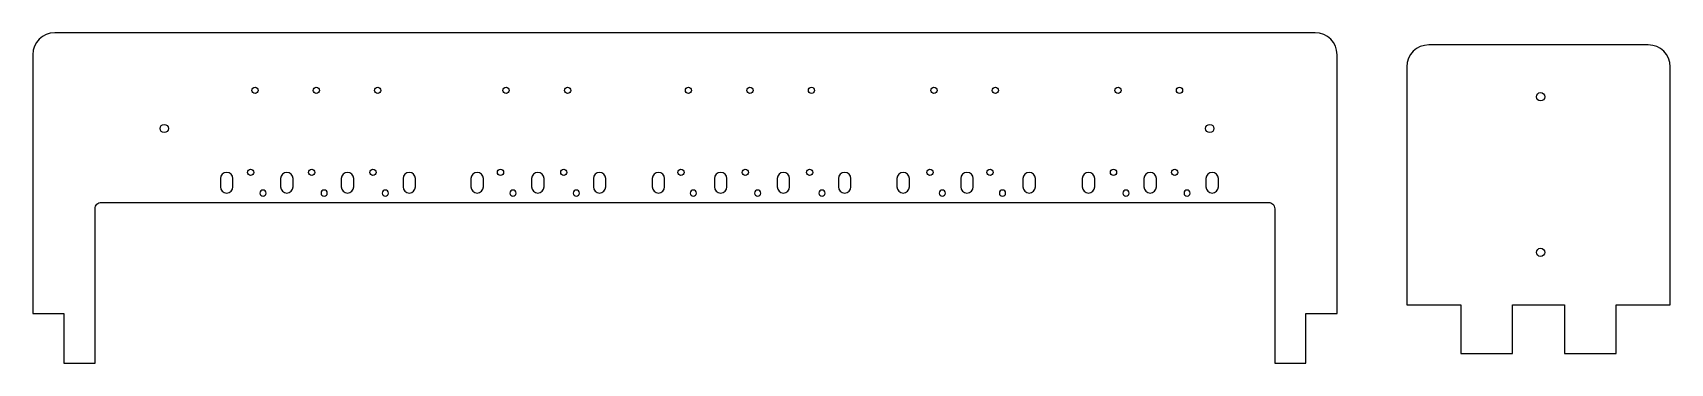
# Model space of a CAD drawing. Extents: x 101 to 890, y 310 to 470.
import ezdxf

# ---------------------------------------------------------------- set-up
doc = ezdxf.new("R2010")
doc.units = 0
doc.header["$MEASUREMENT"] = 0
doc.layers.get('0').update_dxf_attribs({"linetype": 'CONTINUOUS'})

msp = doc.modelspace()

# ---------------------------------------------------------------- linework, layer by layer
at = {"color": 7, "linetype": 'CONTINUOUS'}
for points in [[(115.6, 334.35), (115.6, 320.35), (115.6, 310.35), (130.675, 310.35), (130.675, 320.35), (130.675, 359.65), (130.675, 384.85, -0.414214), (133.675, 387.85), (696.325, 387.85, -0.414214), (699.325, 384.85), (699.325, 359.65), (699.325, 320.35), (699.325, 310.35), (714.35, 310.35), (714.35, 320.35), (714.35, 334.35), (729.4, 334.35), (729.4, 344.35), (729.4, 359.65), (729.4, 459.05, 0.414209), (718.8, 469.65), (111.2, 469.65, 0.414209), (100.6, 459.05), (100.6, 450.35), (100.6, 359.65), (100.6, 344.35), (100.6, 334.35)], [(864, 338.5), (890, 338.5), (890, 453.2, 0.414209), (879.4, 463.8), (858, 463.8), (773.6, 463.8, 0.414209), (763, 453.2), (763, 338.5), (789, 338.5), (789, 315), (814, 315), (814, 338.5), (839, 338.5), (839, 315), (864, 315)], [(206.2702, 441.85, -1), (209.2702, 441.85, -1)], [(235.7798, 441.85, -1), (238.7798, 441.85, -1)], [(265.4298, 441.85, -1), (268.4298, 441.85, -1)], [(327.275, 441.85, -1), (330.275, 441.85, -1)], [(356.925, 441.85, -1), (359.925, 441.85, -1)], [(415.2, 441.85, -1), (418.2, 441.85, -1)], [(444.85, 441.85, -1), (447.85, 441.85, -1)], [(474.5, 441.85, -1), (477.5, 441.85, -1)], [(533.525, 441.85, -1), (536.525, 441.85, -1)], [(563.175, 441.85, -1), (566.175, 441.85, -1)], [(622.275, 441.85, -1), (625.275, 441.85, -1)], [(651.925, 441.85, -1), (654.925, 441.85, -1)], [(829.5, 438.8, -1), (825.5, 438.8, -1)], [(166, 423.5, -1), (162, 423.5, -1)], [(670, 423.5, -1), (666, 423.5, -1)], [(204.1, 402.35, -1), (207.1, 402.35, -1)], [(233.6, 402.35, -1), (236.6, 402.35, -1)], [(263.1, 402.35, -1), (266.1, 402.35, -1)], [(324.6, 402.35, -1), (327.6, 402.35, -1)], [(355.1, 402.35, -1), (358.1, 402.35, -1)], [(411.6, 402.35, -1), (414.6, 402.35, -1)], [(442.6, 402.35, -1), (445.6, 402.35, -1)], [(473.6, 402.35, -1), (476.6, 402.35, -1)], [(531.6, 402.35, -1), (534.6, 402.35, -1)], [(560.6, 402.35, -1), (563.6, 402.35, -1)], [(620.1, 402.35, -1), (623.1, 402.35, -1)], [(649.6, 402.35, -1), (652.6, 402.35, -1)], [(194.1, 392.35, 0.414209), (197.1, 395.35), (197.1, 399.35, 0.414209), (194.1, 402.35, 0.414209), (191.1, 399.35), (191.1, 395.35, 0.414209)], [(223.1, 392.35, 0.414209), (226.1, 395.35), (226.1, 399.35, 0.414209), (223.1, 402.35, 0.414209), (220.1, 399.35), (220.1, 395.35, 0.414209)], [(252.35, 392.35, 0.414209), (255.35, 395.35), (255.35, 399.35, 0.414209), (252.35, 402.35, 0.414209), (249.35, 399.35), (249.35, 395.35, 0.414209)], [(282.1, 392.35, 0.414209), (285.1, 395.35), (285.1, 399.35, 0.414209), (282.1, 402.35, 0.414209), (279.1, 399.35), (279.1, 395.35, 0.414209)], [(314.85, 392.35, 0.414209), (317.85, 395.35), (317.85, 399.35, 0.414209), (314.85, 402.35, 0.414209), (311.85, 399.35), (311.85, 395.35, 0.414209)], [(344.1, 392.35, 0.414209), (347.1, 395.35), (347.1, 399.35, 0.414209), (344.1, 402.35, 0.414209), (341.1, 399.35), (341.1, 395.35, 0.414209)], [(373.85, 392.35, 0.414209), (376.85, 395.35), (376.85, 399.35, 0.414209), (373.85, 402.35, 0.414209), (370.85, 399.35), (370.85, 395.35, 0.414209)], [(402.225, 392.35, 0.414209), (405.225, 395.35), (405.225, 399.35, 0.414209), (402.225, 402.35, 0.414209), (399.225, 399.35), (399.225, 395.35, 0.414209)], [(432.225, 392.35, 0.414209), (435.225, 395.35), (435.225, 399.35, 0.414209), (432.225, 402.35, 0.414209), (429.225, 399.35), (429.225, 395.35, 0.414209)], [(462.475, 392.35, 0.414209), (465.475, 395.35), (465.475, 399.35, 0.414209), (462.475, 402.35, 0.414209), (459.475, 399.35), (459.475, 395.35, 0.414209)], [(491.975, 392.35, 0.414209), (494.975, 395.35), (494.975, 399.35, 0.414209), (491.975, 402.35, 0.414209), (488.975, 399.35), (488.975, 395.35, 0.414209)], [(520.225, 392.35, 0.414209), (523.225, 395.35), (523.225, 399.35, 0.414209), (520.225, 402.35, 0.414209), (517.225, 399.35), (517.225, 395.35, 0.414209)], [(550.975, 392.35, 0.414209), (553.975, 395.35), (553.975, 399.35, 0.414209), (550.975, 402.35, 0.414209), (547.975, 399.35), (547.975, 395.35, 0.414209)], [(580.975, 392.35, 0.414209), (583.975, 395.35), (583.975, 399.35, 0.414209), (580.975, 402.35, 0.414209), (577.975, 399.35), (577.975, 395.35, 0.414209)], [(609.5375, 392.35, 0.414209), (612.5375, 395.35), (612.5375, 399.35, 0.414209), (609.5375, 402.35, 0.414209), (606.5375, 399.35), (606.5375, 395.35, 0.414209)], [(639.2875, 392.35, 0.414209), (642.2875, 395.35), (642.2875, 399.35, 0.414209), (639.2875, 402.35, 0.414209), (636.2875, 399.35), (636.2875, 395.35, 0.414209)], [(669.1625, 392.35, 0.414209), (672.1625, 395.35), (672.1625, 399.35, 0.414209), (669.1625, 402.35, 0.414209), (666.1625, 399.35), (666.1625, 395.35, 0.414209)], [(213.1, 392.35, 1), (210.1, 392.35, 1)], [(242.6, 392.35, 1), (239.6, 392.35, 1)], [(272.1, 392.35, 1), (269.1, 392.35, 1)], [(333.6, 392.35, 1), (330.6, 392.35, 1)], [(364.1, 392.35, 1), (361.1, 392.35, 1)], [(420.6, 392.35, 1), (417.6, 392.35, 1)], [(451.6, 392.35, 1), (448.6, 392.35, 1)], [(482.6, 392.35, 1), (479.6, 392.35, 1)], [(540.6, 392.35, 1), (537.6, 392.35, 1)], [(569.6, 392.35, 1), (566.6, 392.35, 1)], [(629.1, 392.35, 1), (626.1, 392.35, 1)], [(658.6, 392.35, 1), (655.6, 392.35, 1)], [(829.5, 363.8, -1), (825.5, 363.8, -1)]]:
    msp.add_lwpolyline(points, format="xyb", close=True, dxfattribs=at)

doc.saveas('drawing.dxf')
